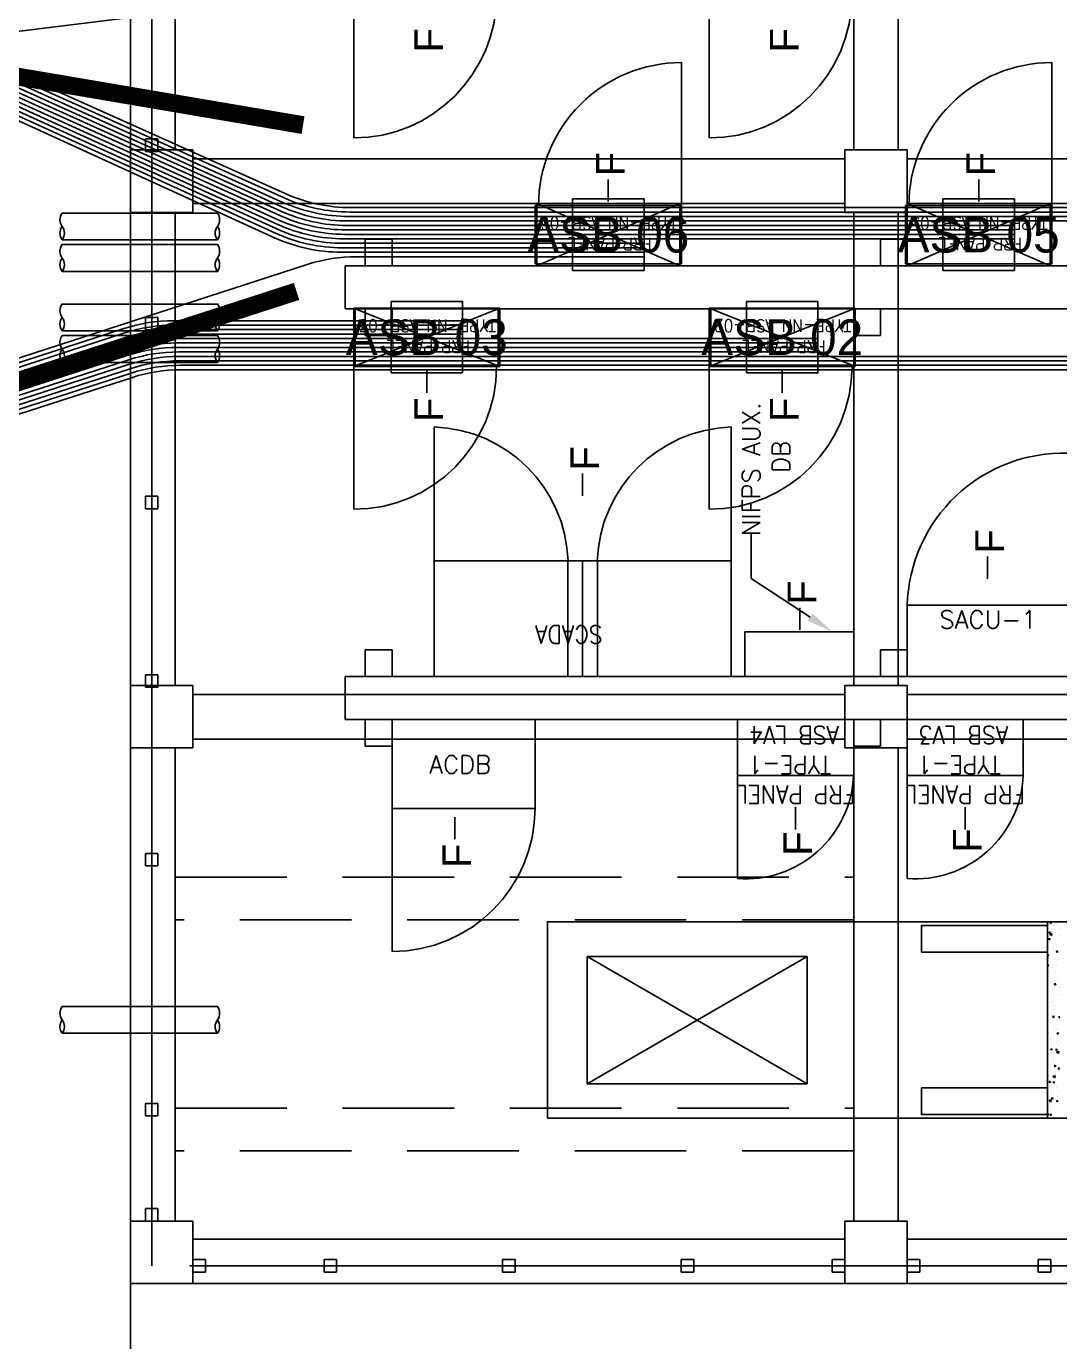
# Model space of a CAD drawing. Header units: metres. Extents: x 531856 to 532245, y 2674174 to 2674494.
# Drawn here: x 532038.84 to 532044.63, y 2674361.52 to 2674368.89 of the extents above; entities that cross this region are included whole.
import ezdxf
from ezdxf.enums import TextEntityAlignment as Align

# ---------------------------------------------------------------- set-up
doc = ezdxf.new("R2010")
doc.units = ezdxf.units.M
for name, pattern in [('DASHED', [0.75, 0.5, -0.25]), ('DASHED2', [0.375, 0.25, -0.125]), ('HIDDEN', [0.375, 0.25, -0.125]), ('PHANTOM', [63.5, 31.75, -6.35, 6.35, -6.35, 6.35, -6.35])]:
    doc.linetypes.add(name, pattern=pattern)
for name, color, linetype in [('1', 5, 'Continuous'), ('Excavation', 7, 'Continuous'), ('IDT', 7, 'Continuous'), ('LT Cable(AG) INV to LT Panel BL-01', 2, 'Continuous')]:
    doc.layers.add(name, color=color, linetype=linetype)
doc.styles.add('Arial', font='arial.ttf')
doc.styles.add('RomanS', font='romans.shx')
doc.styles.get("Standard").update_dxf_attribs({"font": 'Adani Regular.ttf'})
doc.linetypes.add('FOUNDATION LAYOUT$0$FENCELINE1', pattern='A,6.35,-2.54,[133,ltypeshp.shx,S=2.54,R=0,X=-2.54,Y=0],-2.54,25.4', length=36.83)

# ---------------------------------------------------------------- blocks, each defined once
blk = doc.blocks.new('IDT')
at = {"layer": 'IDT', "color": 8}
for p, q in [((25.902, 18.4101), (29.552, 18.4101)), ((28.7481, 18.3453), (28.7481, 18.2753)), ((28.8181, 18.3453), (28.7481, 18.3453)), ((28.8181, 18.2753), (28.8181, 18.3453)), ((29.4822, 18.3453), (29.4822, 18.2753)), ((29.5522, 18.3453), (29.4822, 18.3453)), ((29.552, 18.0601), (29.552, 18.4101)), ((29.552, 18.4101), (29.902, 18.4101)), ((29.5522, 18.2753), (29.5522, 18.3453)), ((29.902, 18.4101), (29.902, 18.0601)), ((29.902, 18.4101), (33.552, 18.4101)), ((29.902, 18.3453), (29.902, 18.2753)), ((29.972, 18.3453), (29.902, 18.3453)), ((29.972, 18.2753), (29.972, 18.3453)), ((30.7481, 18.3453), (30.7481, 18.2753)), ((30.8181, 18.3453), (30.7481, 18.3453)), ((30.8181, 18.2753), (30.8181, 18.3453)), ((31.7481, 18.3453), (31.7481, 18.2753)), ((31.8181, 18.3453), (31.7481, 18.3453)), ((31.8181, 18.2753), (31.8181, 18.3453)), ((32.7481, 18.3453), (32.7481, 18.2753)), ((32.8181, 18.3453), (32.7481, 18.3453)), ((32.8181, 18.2753), (32.8181, 18.3453)), ((33.482, 18.3453), (33.482, 18.2753)), ((33.552, 18.3453), (33.482, 18.3453)), ((33.552, 18.0601), (33.552, 18.4101)), ((33.552, 18.4101), (33.902, 18.4101)), ((33.552, 18.2753), (33.552, 18.3453)), ((33.902, 18.4101), (33.902, 18.0601)), ((28.7481, 18.2753), (28.8181, 18.2753)), ((29.4822, 18.2753), (29.5522, 18.2753)), ((29.902, 18.2753), (29.972, 18.2753)), ((30.7481, 18.2753), (30.8181, 18.2753)), ((31.7481, 18.2753), (31.8181, 18.2753)), ((32.7481, 18.2753), (32.8181, 18.2753)), ((33.482, 18.2753), (33.552, 18.2753)), ((25.902, 18.1601), (29.552, 18.1601)), ((29.902, 18.1601), (33.552, 18.1601)), ((29.902, 18.0601), (29.552, 18.0601)), ((29.602, 15.4101), (29.602, 18.0601)), ((29.852, 15.4101), (29.852, 18.0601)), ((33.902, 18.0601), (33.552, 18.0601)), ((33.652, 15.4101), (33.652, 18.0601)), ((33.7481, 18.0601), (33.7481, 17.9901)), ((33.8181, 18.0601), (33.7481, 18.0601)), ((33.8181, 17.9901), (33.8181, 18.0601)), ((33.902, 15.4101), (33.902, 18.0601)), ((33.7481, 17.9901), (33.8181, 17.9901)), ((27.267, 17.4829), (28.767, 17.4829)), ((28.767, 17.4829), (28.767, 16.3829)), ((33.7481, 17.4703), (33.7481, 17.4003)), ((33.8181, 17.4703), (33.7481, 17.4703)), ((33.8181, 17.4003), (33.8181, 17.4703)), ((33.7481, 17.4003), (33.8181, 17.4003)), ((30.1117, 16.5771), (30.1117, 17.2916)), ((30.1117, 17.2916), (31.3439, 17.2916)), ((31.3439, 16.5771), (30.1117, 17.2916)), ((30.1117, 16.5771), (31.3439, 17.2916)), ((31.3439, 17.2916), (31.3439, 16.5771)), ((31.3439, 16.5771), (30.1117, 16.5771)), ((29.852, 16.4349), (29.852, 15.7954)), ((28.767, 16.3829), (27.267, 16.3829)), ((33.652, 16.1329), (33.652, 16.1329)), ((33.7481, 16.0703), (33.7481, 16.0003)), ((33.8181, 16.0703), (33.7481, 16.0703)), ((33.8181, 16.0003), (33.8181, 16.0703)), ((33.7481, 16.0003), (33.8181, 16.0003)), ((29.552, 15.0601), (29.552, 15.4101)), ((29.552, 15.4101), (29.902, 15.4101)), ((29.702, 15.3997), (29.702, 15.2497)), ((29.852, 15.3997), (29.702, 15.3997)), ((29.852, 15.2497), (29.852, 15.3997)), ((29.902, 15.4101), (29.902, 15.0601)), ((32.4369, 15.3997), (32.4369, 15.2497)), ((32.5869, 15.3997), (32.4369, 15.3997)), ((32.5869, 15.2497), (32.5869, 15.3997)), ((33.552, 15.0601), (33.552, 15.4101)), ((33.552, 15.4101), (33.902, 15.4101)), ((33.902, 15.4101), (33.902, 15.0601)), ((25.902, 15.3601), (29.552, 15.3601)), ((29.902, 15.3601), (33.552, 15.3601)), ((26.802, 15.2497), (32.6992, 15.2497)), ((29.702, 15.2497), (29.852, 15.2497)), ((32.4369, 15.2497), (32.5869, 15.2497)), ((32.6992, 15.2497), (32.6992, 15.0097)), ((25.902, 15.1101), (29.552, 15.1101)), ((29.902, 15.1101), (33.552, 15.1101)), ((29.902, 15.0601), (29.552, 15.0601)), ((29.602, 12.4101), (29.602, 15.0601)), ((29.852, 12.4101), (29.852, 15.0601)), ((33.902, 15.0601), (33.552, 15.0601)), ((33.652, 12.4101), (33.652, 15.0601)), ((33.7481, 15.0703), (33.7481, 15.0003)), ((33.8181, 15.0703), (33.7481, 15.0703)), ((33.8181, 15.0003), (33.8181, 15.0703)), ((33.902, 12.4101), (33.902, 15.0601)), ((32.6992, 15.0097), (26.802, 15.0097)), ((29.552, 15.0097), (29.552, 14.8597)), ((29.702, 15.0097), (29.552, 15.0097)), ((29.702, 14.8597), (29.702, 15.0097)), ((31.2873, 14.3618), (31.2873, 15.0097)), ((31.3698, 14.3618), (31.3698, 15.0097)), ((31.4523, 14.3618), (31.4523, 15.0097)), ((32.4369, 15.0097), (32.4369, 14.8597)), ((32.5869, 15.0097), (32.4369, 15.0097)), ((32.5869, 14.8597), (32.5869, 15.0097)), ((33.7481, 15.0003), (33.8181, 15.0003)), ((29.552, 14.8597), (29.702, 14.8597)), ((32.4369, 14.8597), (32.5869, 14.8597)), ((33.7481, 14.0703), (33.7481, 14.0003)), ((33.8181, 14.0703), (33.7481, 14.0703)), ((33.7481, 14.0003), (33.8181, 14.0003)), ((33.8181, 14.0003), (33.8181, 14.0703)), ((29.843, 13.2732), (30.661, 13.2732)), ((29.843, 12.9462), (29.843, 13.2732)), ((29.852, 12.9497), (29.852, 13.2697)), ((29.852, 13.2697), (30.652, 13.2697)), ((30.652, 13.2697), (29.852, 12.9497)), ((30.652, 12.9497), (29.852, 13.2697)), ((30.652, 13.2697), (30.652, 12.9497)), ((30.661, 13.2732), (30.661, 12.9462)), ((31.8339, 13.2732), (32.6519, 13.2732)), ((31.8339, 12.9462), (31.8339, 13.2732)), ((31.8429, 12.9497), (31.8429, 13.2697)), ((31.8429, 13.2697), (32.6429, 13.2697)), ((31.8429, 12.9497), (32.6429, 13.2697)), ((31.8429, 13.2697), (32.6429, 12.9497)), ((32.6429, 13.2697), (32.6429, 12.9497)), ((32.6519, 13.2732), (32.6519, 12.9462)), ((29.702, 13.0997), (29.702, 12.9497)), ((29.852, 13.0997), (29.702, 13.0997)), ((29.852, 12.9497), (29.852, 13.0997)), ((32.4369, 13.0997), (32.4369, 12.9497)), ((32.5869, 13.0997), (32.4369, 13.0997)), ((32.5869, 12.9497), (32.5869, 13.0997)), ((33.7481, 13.0685), (33.7481, 12.9985)), ((33.8181, 13.0685), (33.7481, 13.0685)), ((33.8181, 12.9985), (33.8181, 13.0685)), ((33.7481, 12.9985), (33.8181, 12.9985)), ((32.6992, 12.9497), (26.802, 12.9497)), ((29.702, 12.9497), (29.852, 12.9497)), ((30.661, 12.9462), (29.843, 12.9462)), ((30.652, 12.9497), (29.852, 12.9497)), ((32.6519, 12.9462), (31.8339, 12.9462)), ((32.6429, 12.9497), (31.8429, 12.9497)), ((32.4369, 12.9497), (32.5869, 12.9497)), ((32.6993, 12.9497), (32.6993, 12.7097)), ((26.802, 12.7097), (32.6992, 12.7097)), ((28.743, 12.6984), (29.561, 12.6984)), ((28.743, 12.3714), (28.743, 12.6984)), ((28.752, 12.3601), (28.752, 12.7097)), ((28.752, 12.7097), (29.552, 12.7097)), ((29.552, 12.7097), (28.752, 12.3601)), ((29.552, 12.3601), (28.752, 12.7097)), ((29.552, 12.7097), (29.552, 12.3601)), ((29.552, 12.7097), (29.552, 12.5597)), ((29.702, 12.7097), (29.552, 12.7097)), ((29.561, 12.6984), (29.561, 12.3714)), ((29.702, 12.5597), (29.702, 12.7097)), ((30.817, 12.6984), (31.635, 12.6984)), ((30.817, 12.3714), (30.817, 12.6984)), ((30.826, 12.3601), (30.826, 12.7097)), ((30.826, 12.7097), (31.626, 12.7097)), ((30.826, 12.3601), (31.626, 12.7097)), ((30.826, 12.7097), (31.626, 12.3601)), ((31.626, 12.7097), (31.626, 12.3601)), ((31.635, 12.6984), (31.635, 12.3714)), ((32.4369, 12.7097), (32.4369, 12.5597)), ((32.5869, 12.7097), (32.4369, 12.7097)), ((32.5869, 12.5597), (32.5869, 12.7097)), ((29.552, 12.5597), (29.702, 12.5597)), ((32.4369, 12.5597), (32.5869, 12.5597)), ((29.552, 12.0601), (29.552, 12.4101)), ((29.552, 12.4101), (29.902, 12.4101)), ((29.902, 12.4101), (29.902, 12.0601)), ((33.552, 12.0601), (33.552, 12.4101)), ((33.552, 12.4101), (33.902, 12.4101)), ((33.902, 12.4101), (33.902, 12.0601)), ((25.902, 12.3601), (29.552, 12.3601)), ((29.561, 12.3714), (28.743, 12.3714)), ((29.552, 12.3601), (28.752, 12.3601)), ((29.902, 12.3601), (33.552, 12.3601)), ((31.635, 12.3714), (30.817, 12.3714)), ((31.626, 12.3601), (30.826, 12.3601)), ((25.902, 12.1101), (29.552, 12.1101)), ((29.902, 12.1101), (33.552, 12.1101)), ((29.902, 12.0601), (29.552, 12.0601)), ((29.602, 9.4101), (29.602, 12.0601)), ((29.852, 9.4101), (29.852, 12.0601)), ((33.902, 12.0601), (33.552, 12.0601)), ((33.652, 9.4101), (33.652, 12.0601)), ((33.7481, 12.0685), (33.7481, 11.9985)), ((33.8181, 12.0685), (33.7481, 12.0685)), ((33.8181, 11.9985), (33.8181, 12.0685)), ((33.902, 9.4101), (33.902, 12.0601)), ((33.7481, 11.9985), (33.8181, 11.9985))]:
    blk.add_line(p, q, dxfattribs=at)
at = {"layer": 'IDT', "color": 8, "linetype": 'DASHED2', "ltscale": 5}
for p, q in [((32.802, 18.4101), (33.902, 18.4101)), ((33.902, 18.4101), (33.902, 17.3101))]:
    blk.add_line(p, q, dxfattribs=at)
at = {"layer": 'IDT', "color": 8, "linetype": 'PHANTOM', "ltscale": 0.25}
for p, q in [((25.6331, 18.3103), (33.7831, 18.3103)), ((33.7831, 18.3103), (33.7831, 9.1603))]:
    blk.add_line(p, q, dxfattribs=at)
at = {"layer": 'IDT', "color": 8, "linetype": 'HIDDEN', "ltscale": 2.5}
for p, q in [((29.852, 17.6665), (33.652, 17.6665)), ((33.652, 17.4265), (29.852, 17.4265)), ((29.852, 16.3729), (33.652, 16.3729)), ((33.652, 16.1329), (29.852, 16.1329))]:
    blk.add_line(p, q, dxfattribs=at)
at = {"layer": 'IDT', "color": 8, "linetype": 'Continuous'}
for p, q in [((28.7046, 17.467), (28.7046, 17.467)), ((28.7423, 17.4815), (28.7423, 17.4815)), ((28.7461, 17.469), (28.7454, 17.4614)), ((28.7454, 17.4616), (28.7533, 17.463)), ((28.7461, 17.469), (28.7534, 17.4629)), ((28.755, 17.4827), (28.755, 17.4827)), ((28.7641, 17.4682), (28.7599, 17.4619)), ((28.7599, 17.4619), (28.767, 17.4595)), ((28.7642, 17.4682), (28.767, 17.4608)), ((28.7017, 17.3992), (28.7017, 17.3992)), ((28.7028, 17.435), (28.7028, 17.435)), ((28.713, 17.3924), (28.7088, 17.3861)), ((28.7131, 17.3924), (28.7165, 17.3835)), ((28.7388, 17.4334), (28.7388, 17.4334)), ((28.7472, 17.3928), (28.7455, 17.3815)), ((28.7465, 17.4497), (28.7465, 17.4497)), ((28.7472, 17.3928), (28.7575, 17.3829)), ((28.7521, 17.4149), (28.7521, 17.4149)), ((28.7528, 17.4016), (28.7528, 17.4016)), ((28.759, 17.4541), (28.759, 17.4541)), ((28.6989, 17.3314), (28.6989, 17.3314)), ((28.7046, 17.3708), (28.7046, 17.3708)), ((28.7088, 17.3861), (28.7164, 17.3835)), ((28.7133, 17.3548), (28.7133, 17.3548)), ((28.7175, 17.323), (28.7175, 17.323)), ((28.7381, 17.3779), (28.7374, 17.3703)), ((28.7374, 17.3705), (28.7454, 17.3719)), ((28.7381, 17.3779), (28.7454, 17.3718)), ((28.7454, 17.3815), (28.7575, 17.3829)), ((28.7469, 17.3692), (28.7469, 17.3692)), ((28.7492, 17.3471), (28.7492, 17.3471)), ((28.7634, 17.3214), (28.7634, 17.3214)), ((28.7663, 17.3739), (28.7663, 17.3739)), ((28.7087, 17.3112), (28.7087, 17.3112)), ((28.7141, 17.3048), (28.7141, 17.3048)), ((28.7231, 17.2396), (28.7231, 17.2396)), ((28.7238, 17.2749), (28.7238, 17.2749)), ((28.7244, 17.246), (28.7365, 17.2474)), ((28.7262, 17.2573), (28.7245, 17.246)), ((28.7262, 17.2572), (28.7365, 17.2473)), ((28.7294, 17.2794), (28.7374, 17.2808)), ((28.7301, 17.2868), (28.7295, 17.2792)), ((28.7301, 17.2868), (28.7374, 17.2807)), ((28.7464, 17.2793), (28.7464, 17.2793)), ((28.754, 17.2857), (28.7497, 17.2794)), ((28.7497, 17.2794), (28.7574, 17.2768)), ((28.754, 17.2857), (28.7574, 17.2768)), ((28.7564, 17.3032), (28.7564, 17.3032)), ((28.7634, 17.3061), (28.7634, 17.3061)), ((28.7028, 17.2099), (28.6986, 17.2036)), ((28.6986, 17.2036), (28.7063, 17.201)), ((28.7029, 17.2099), (28.7063, 17.201)), ((28.7214, 17.2371), (28.7214, 17.2371)), ((28.7222, 17.1957), (28.7215, 17.1881)), ((28.7215, 17.1883), (28.7294, 17.1898)), ((28.7222, 17.1957), (28.7295, 17.1896)), ((28.7312, 17.1754), (28.7312, 17.1754)), ((28.7344, 17.1947), (28.7344, 17.1947)), ((28.7435, 17.2115), (28.7435, 17.2115)), ((28.7577, 17.1705), (28.7577, 17.1705)), ((28.7606, 17.2383), (28.7606, 17.2383)), ((28.7653, 17.238), (28.7653, 17.238)), ((28.6984, 17.111), (28.6984, 17.111)), ((28.7052, 17.1217), (28.7034, 17.1104)), ((28.7034, 17.1104), (28.7155, 17.1118)), ((28.7051, 17.1217), (28.7155, 17.1118)), ((28.7062, 17.1326), (28.7062, 17.1326)), ((28.7142, 17.1046), (28.7135, 17.097)), ((28.7135, 17.0972), (28.7215, 17.0987)), ((28.7142, 17.1046), (28.7215, 17.0985)), ((28.7341, 17.1631), (28.7341, 17.1631)), ((28.7386, 17.1629), (28.7386, 17.1629)), ((28.7438, 17.1032), (28.7395, 17.0969)), ((28.7395, 17.0969), (28.7472, 17.0943)), ((28.7407, 17.1438), (28.7407, 17.1438)), ((28.7407, 17.1095), (28.7407, 17.1095)), ((28.7439, 17.1032), (28.7473, 17.0943)), ((28.7449, 17.1148), (28.7449, 17.1148)), ((28.7548, 17.1027), (28.7548, 17.1027)), ((28.7054, 17.068), (28.7054, 17.068)), ((28.7074, 17.0458), (28.7074, 17.0458)), ((28.7096, 17.0362), (28.7096, 17.0362)), ((28.7189, 17.0586), (28.7189, 17.0586)), ((28.7378, 17.076), (28.7378, 17.076)), ((28.7468, 17.089), (28.7468, 17.089)), ((28.7497, 17.0443), (28.7497, 17.0443)), ((28.752, 17.0349), (28.752, 17.0349)), ((28.7555, 17.0346), (28.7555, 17.0346)), ((28.7062, 17.0135), (28.7055, 17.006)), ((28.7055, 17.0061), (28.7135, 17.0076)), ((28.7062, 17.0135), (28.7135, 17.0074)), ((28.7155, 16.9817), (28.7155, 16.9817)), ((28.7159, 16.9881), (28.7159, 16.9881)), ((28.7316, 16.9845), (28.7316, 16.9845)), ((28.7349, 17.0082), (28.7349, 17.0082)), ((28.7491, 16.9671), (28.7491, 16.9671)), ((28.7578, 16.9801), (28.7578, 16.9801)), ((28.7595, 17.0149), (28.7595, 17.0149)), ((28.7597, 17.0028), (28.7597, 17.0028)), ((28.766, 16.9547), (28.766, 16.9547)), ((28.6976, 16.915), (28.7055, 16.9165)), ((28.6982, 16.9225), (28.7055, 16.9163)), ((28.725, 16.9157), (28.725, 16.9157)), ((28.7265, 16.9079), (28.7265, 16.9079)), ((28.7292, 16.8726), (28.7292, 16.8726)), ((28.7336, 16.9207), (28.7294, 16.9144)), ((28.7294, 16.9144), (28.737, 16.9118)), ((28.7306, 16.8761), (28.7306, 16.8761)), ((28.7321, 16.9404), (28.7321, 16.9404)), ((28.7337, 16.9207), (28.7371, 16.9118)), ((28.7443, 16.9104), (28.7443, 16.9104)), ((28.7463, 16.8993), (28.7463, 16.8993)), ((28.6999, 16.8619), (28.6999, 16.8619)), ((28.7263, 16.8048), (28.7263, 16.8048)), ((28.734, 16.8505), (28.734, 16.8505)), ((28.737, 16.828), (28.737, 16.828)), ((28.7434, 16.8316), (28.7434, 16.8316)), ((28.7571, 16.8364), (28.7571, 16.8364)), ((28.6998, 16.7879), (28.6998, 16.7879)), ((28.7016, 16.7494), (28.7016, 16.7494)), ((28.7126, 16.7879), (28.7126, 16.7879)), ((28.7235, 16.7382), (28.7192, 16.7318)), ((28.7192, 16.7318), (28.7269, 16.7293)), ((28.7235, 16.7381), (28.7269, 16.7292)), ((28.7235, 16.737), (28.7235, 16.737)), ((28.7405, 16.7638), (28.7405, 16.7638)), ((28.7421, 16.7863), (28.7421, 16.7863)), ((28.7475, 16.7478), (28.7475, 16.7478)), ((28.708, 16.7013), (28.708, 16.7013)), ((28.7094, 16.7219), (28.7094, 16.7219)), ((28.7183, 16.6567), (28.7183, 16.6567)), ((28.7206, 16.6692), (28.7206, 16.6692)), ((28.7253, 16.7138), (28.7253, 16.7138)), ((28.7377, 16.696), (28.7377, 16.696)), ((28.7516, 16.7204), (28.7516, 16.7204)), ((28.7517, 16.716), (28.7517, 16.716)), ((28.758, 16.6679), (28.758, 16.6679)), ((28.7606, 16.6552), (28.7606, 16.6552)), ((28.7177, 16.6014), (28.7177, 16.6014)), ((28.7185, 16.6211), (28.7185, 16.6211)), ((28.7227, 16.5893), (28.7227, 16.5893)), ((28.7264, 16.5926), (28.7264, 16.5926)), ((28.7348, 16.6282), (28.7348, 16.6282)), ((28.738, 16.6397), (28.738, 16.6397)), ((28.7644, 16.6315), (28.7602, 16.6251)), ((28.7602, 16.6251), (28.767, 16.6228)), ((28.764, 16.5851), (28.767, 16.5855)), ((28.7658, 16.5964), (28.7641, 16.5851)), ((28.7645, 16.6314), (28.767, 16.6248)), ((28.7658, 16.5964), (28.767, 16.5952)), ((28.7133, 16.5556), (28.709, 16.5493)), ((28.709, 16.5493), (28.7167, 16.5468)), ((28.7133, 16.5556), (28.7168, 16.5467)), ((28.7149, 16.5336), (28.7149, 16.5336)), ((28.729, 16.5412), (28.729, 16.5412)), ((28.7319, 16.5604), (28.7319, 16.5604)), ((28.7359, 16.5266), (28.7359, 16.5266)), ((28.7508, 16.5657), (28.7508, 16.5657)), ((28.7619, 16.5757), (28.7612, 16.5681)), ((28.7612, 16.5683), (28.767, 16.5693)), ((28.7619, 16.5757), (28.767, 16.5714)), ((28.7026, 16.4629), (28.7026, 16.4629)), ((28.712, 16.4658), (28.712, 16.4658)), ((28.7291, 16.4926), (28.7291, 16.4926)), ((28.7396, 16.461), (28.7396, 16.461)), ((28.743, 16.4496), (28.7551, 16.451)), ((28.7448, 16.4609), (28.7431, 16.4496)), ((28.7438, 16.4292), (28.7438, 16.4292)), ((28.7448, 16.4608), (28.7551, 16.4509)), ((28.7449, 16.4614), (28.7449, 16.4614)), ((28.7543, 16.4489), (28.75, 16.4426)), ((28.75, 16.4426), (28.7577, 16.44)), ((28.7532, 16.4772), (28.7612, 16.4786)), ((28.7539, 16.4846), (28.7533, 16.477)), ((28.7539, 16.4846), (28.7612, 16.4785)), ((28.7543, 16.4489), (28.7577, 16.44)), ((28.7635, 16.4916), (28.7635, 16.4916)), ((28.7, 16.4145), (28.7, 16.4145)), ((28.7004, 16.4228), (28.7004, 16.4228)), ((28.7091, 16.398), (28.7091, 16.398)), ((28.7107, 16.3988), (28.7107, 16.3988)), ((28.7262, 16.4248), (28.7262, 16.4248)), ((28.746, 16.3935), (28.7453, 16.3859)), ((28.7453, 16.3861), (28.7532, 16.3876)), ((28.746, 16.3935), (28.7533, 16.3874)), ((28.7501, 16.3811), (28.7501, 16.3811)), ((28.753, 16.3973), (28.753, 16.3973))]:
    blk.add_line(p, q, dxfattribs=at)
at = {"layer": 'IDT', "color": 7}
for p, q in [((29.4722, 17.4629), (28.767, 17.4629)), ((28.767, 17.4629), (28.767, 17.3133)), ((29.4722, 17.3133), (29.4722, 17.4629)), ((28.767, 17.3133), (29.4722, 17.3133)), ((28.767, 16.4038), (28.767, 16.5533)), ((28.767, 16.5533), (29.4722, 16.5533)), ((29.4722, 16.5533), (29.4722, 16.4038)), ((29.4722, 16.4038), (28.767, 16.4038)), ((32.0863, 15.8484), (32.0863, 15.9209)), ((29.227, 15.7932), (29.227, 15.8658)), ((30.177, 15.7932), (30.177, 15.8657)), ((32.0863, 15.7973), (32.0863, 15.8484)), ((29.227, 15.7421), (29.227, 15.7932)), ((30.177, 15.7421), (30.177, 15.7932)), ((31.6365, 15.7486), (32.4369, 15.7497)), ((31.6365, 15.2497), (31.6365, 15.7486)), ((32.4369, 15.7497), (32.4369, 15.2497)), ((28.902, 15.5637), (29.552, 15.5637)), ((28.902, 15.2497), (28.902, 15.5637)), ((29.552, 15.5637), (29.552, 15.2497)), ((29.852, 15.5637), (30.502, 15.5637)), ((29.852, 15.2497), (29.852, 15.5637)), ((30.502, 15.5637), (30.502, 15.2497)), ((29.552, 15.2497), (28.902, 15.2497)), ((30.502, 15.2497), (29.852, 15.2497)), ((32.4369, 15.2497), (31.6365, 15.2497)), ((29.552, 15.0097), (28.652, 15.0097)), ((29.552, 14.6097), (29.552, 15.0097)), ((29.852, 15.0097), (30.462, 15.0097)), ((29.852, 14.7597), (29.852, 15.0097)), ((30.462, 15.0097), (30.462, 14.7597)), ((30.5375, 15.0097), (32.202, 15.0097)), ((30.5375, 14.3618), (30.5375, 15.0097)), ((32.202, 15.0097), (32.202, 14.3618)), ((30.462, 14.7597), (29.852, 14.7597)), ((30.1529, 14.748), (30.1529, 14.6969)), ((30.1529, 14.6969), (30.1529, 14.6243)), ((28.652, 14.6097), (29.552, 14.6097)), ((29.102, 14.4621), (29.102, 14.4109)), ((29.102, 14.4109), (29.102, 14.3384)), ((32.202, 14.3618), (30.5375, 14.3618)), ((31.3698, 13.9969), (31.3698, 13.9457)), ((31.3698, 13.9457), (31.3698, 13.8732)), ((30.252, 13.3493), (30.252, 13.4218)), ((32.2429, 13.3493), (32.2429, 13.4218)), ((30.252, 13.2982), (30.252, 13.3493)), ((32.2429, 13.2982), (32.2429, 13.3493)), ((29.843, 13.2732), (30.661, 13.2732)), ((29.843, 12.9462), (29.843, 13.2732)), ((30.661, 13.2732), (30.661, 12.9462)), ((31.8339, 13.2732), (32.6519, 13.2732)), ((31.8339, 12.9462), (31.8339, 13.2732)), ((32.6519, 13.2732), (32.6519, 12.9462)), ((30.661, 12.9462), (29.843, 12.9462)), ((32.6519, 12.9462), (31.8339, 12.9462)), ((28.743, 12.6984), (29.561, 12.6984)), ((28.743, 12.3714), (28.743, 12.6984)), ((29.561, 12.6984), (29.561, 12.3714)), ((30.817, 12.6984), (31.635, 12.6984)), ((30.817, 12.3714), (30.817, 12.6984)), ((31.635, 12.6984), (31.635, 12.3714)), ((29.561, 12.3714), (28.743, 12.3714)), ((29.152, 12.3497), (29.152, 12.2985)), ((31.635, 12.3714), (30.817, 12.3714)), ((31.226, 12.3497), (31.226, 12.2985)), ((29.152, 12.2985), (29.152, 12.226)), ((31.226, 12.2985), (31.226, 12.226))]:
    blk.add_line(p, q, dxfattribs=at)
at = {"layer": 'IDT', "color": 124}
for p, q in [((34.2845, 17.0079), (33.4155, 17.0079)), ((33.4155, 17.0079), (34.2845, 17.0079)), ((33.4155, 16.8579), (34.2845, 16.8579)), ((34.2845, 16.8579), (33.4155, 16.8579)), ((34.2845, 13.2505), (33.4155, 13.2505)), ((33.4155, 13.2505), (34.2845, 13.2505)), ((33.4155, 13.1005), (34.2845, 13.1005)), ((34.2845, 13.1005), (33.4155, 13.1005)), ((34.2845, 13.0734), (33.4155, 13.0734)), ((33.4155, 13.0734), (34.2845, 13.0734)), ((33.4155, 12.9234), (34.2845, 12.9234)), ((34.2845, 12.9234), (33.4155, 12.9234)), ((34.2845, 12.7409), (33.4155, 12.7409)), ((33.4155, 12.7409), (34.2845, 12.7409)), ((33.4155, 12.5909), (34.2845, 12.5909)), ((34.2845, 12.5909), (33.4155, 12.5909)), ((34.2845, 12.5638), (33.4155, 12.5638)), ((33.4155, 12.5638), (34.2845, 12.5638)), ((33.4155, 12.4138), (34.2845, 12.4138)), ((34.2845, 12.4138), (33.4155, 12.4138))]:
    blk.add_line(p, q, dxfattribs=at)
at = {"layer": 'IDT', "color": 8, "linetype": 'DASHED', "ltscale": 5}
for p, q in [((32.4365, 16.5497), (32.4365, 15.7497)), ((29.552, 15.5637), (29.552, 16.1417)), ((30.502, 15.5637), (30.502, 16.1417)), ((32.3927, 15.7497), (31.6365, 15.7497)), ((32.4365, 15.7497), (32.3927, 15.7497)), ((28.652, 14.6097), (29.552, 14.6097)), ((30.5375, 13.6118), (30.5375, 14.3618)), ((32.202, 13.6118), (32.202, 14.3618)), ((30.661, 14.0732), (30.661, 13.2732)), ((32.6519, 14.0732), (32.6519, 13.2732)), ((30.5375, 13.6118), (30.5375, 13.6118)), ((32.202, 13.6118), (32.202, 13.6118)), ((30.6172, 13.2732), (29.861, 13.2732)), ((30.661, 13.2732), (30.6172, 13.2732)), ((32.6081, 13.2732), (31.8519, 13.2732)), ((32.6519, 13.2732), (32.6081, 13.2732)), ((28.743, 11.5714), (28.743, 12.3714)), ((28.743, 12.3714), (28.7869, 12.3714)), ((28.7869, 12.3714), (29.543, 12.3714)), ((30.817, 11.5714), (30.817, 12.3714)), ((30.817, 12.3714), (30.8609, 12.3714)), ((30.8609, 12.3714), (31.617, 12.3714)), ((30.661, 11.9932), (30.661, 11.1932)), ((32.6519, 11.9932), (32.6519, 11.1932))]:
    blk.add_line(p, q, dxfattribs=at)
at = {"layer": 'IDT', "color": 8, "linetype": 'ByBlock', "lineweight": -2, "ltscale": 0.1}
for p, q in [((30.096, 14.6774), (30.426, 14.4611)), ((30.426, 14.4611), (30.426, 14.2072))]:
    blk.add_line(p, q, dxfattribs=at)
at = {"layer": 'IDT', "color": 7, "linetype": 'FOUNDATION LAYOUT$0$FENCELINE1', "ltscale": 0.01}
blk.add_lwpolyline([(33.902, 18.4101), (33.9018, 22.4854), (21.4107, 22.4854)], dxfattribs=at)
at = {"layer": 'IDT', "color": 8}
blk.add_lwpolyline([(31.567, 17.4829), (31.567, 16.3829), (28.767, 16.3829), (28.767, 17.4829)], close=True, dxfattribs=at)
at = {"layer": 'IDT', "color": 124}
for centre, start, end in [((33.4653, 16.9704), 143.02764, 216.97236), ((33.3657, 16.9704), 323.02764, 36.97236), ((34.3344, 16.9704), 143.02764, 216.97236), ((34.2347, 16.9704), 323.02764, 36.97236), ((33.4653, 16.8954), 143.02764, 216.97236), ((34.2347, 16.8954), 323.02764, 36.97236), ((33.4653, 13.213), 143.02764, 216.97236), ((33.3657, 13.213), 323.02764, 36.97236), ((34.3344, 13.213), 143.02764, 216.97236), ((34.2347, 13.213), 323.02764, 36.97236), ((33.4653, 13.138), 143.02764, 216.97236), ((34.2347, 13.138), 323.02764, 36.97236), ((33.4653, 13.0359), 143.02764, 216.97236), ((33.3657, 13.0359), 323.02764, 36.97236), ((34.3344, 13.0359), 143.02764, 216.97236), ((34.2347, 13.0359), 323.02764, 36.97236), ((33.4653, 12.9609), 143.02764, 216.97236), ((34.2347, 12.9609), 323.02764, 36.97236), ((33.4653, 12.7034), 143.02764, 216.97236), ((33.3657, 12.7034), 323.02764, 36.97236), ((34.3344, 12.7034), 143.02764, 216.97236), ((34.2347, 12.7034), 323.02764, 36.97236), ((33.4653, 12.6284), 143.02764, 216.97236), ((34.2347, 12.6284), 323.02764, 36.97236), ((33.4653, 12.5263), 143.02764, 216.97236), ((33.3657, 12.5263), 323.02764, 36.97236), ((34.3344, 12.5263), 143.02764, 216.97236), ((34.2347, 12.5263), 323.02764, 36.97236), ((33.4653, 12.4513), 143.02764, 216.97236), ((34.2347, 12.4513), 323.02764, 36.97236)]:
    blk.add_arc(centre, 0.0624, start, end, dxfattribs=at)
at = {"layer": 'IDT', "color": 8, "linetype": 'DASHED', "ltscale": 5}
for centre, radius, start, end in [((32.4365, 15.7497), 0.8, 90, 180), ((29.5075, 15.5373), 0.606, 85.7856, 177.50336), ((30.4575, 15.5373), 0.606, 85.7856, 177.50336), ((28.6771, 14.6339), 0.8753, 268.36148, 358.41918), ((30.512, 14.3876), 0.7761, 271.87815, 358.10123), ((29.6994, 14.7411), 1.4413, 344.74337, 344.78968), ((32.2275, 14.3876), 0.7761, 181.89877, 268.12185), ((30.661, 13.2732), 0.8, 90, 180), ((32.6519, 13.2732), 0.8, 90, 180), ((28.743, 12.3714), 0.8, 270, 0), ((30.817, 12.3714), 0.8, 270, 0), ((30.661, 11.1932), 0.8, 90, 180), ((32.6519, 11.1932), 0.8, 90, 180)]:
    blk.add_arc(centre, radius, start, end, dxfattribs=at)
at = {"layer": 'IDT', "color": 8, "ltscale": 0.1}
blk.add_solid([(30.0823, 14.6565), (29.9705, 14.7597), (30.1097, 14.6983)], dxfattribs=at)
at = {"layer": 'IDT', "color": 7, "style": 'Arial'}
for p in [(31.9951, 16.0827), (30.0858, 16.0139), (29.1358, 15.9961), (30.0617, 14.6072), (29.0108, 14.3212), (31.2786, 13.856), (30.1608, 13.5836), (32.1517, 13.5836), (29.0608, 12.2089), (31.1348, 12.2089), (30.1608, 11.5145), (32.1517, 11.5145)]:
    blk.add_text('F', height=0.16, rotation=270, dxfattribs=at).set_placement(p)
at = {"layer": 'IDT', "color": 7, "style": 'RomanS', "width": 0.9}
for s, height, p in [('FRP PANEL', 0.1, (28.8934, 15.6209)), ('FRP PANEL', 0.1, (29.8434, 15.6209)), ('TYPE-1', 0.1, (29.0282, 15.4542)), ('TYPE-1', 0.1, (29.9782, 15.4542)), ('ASB LV3', 0.1, (28.9864, 15.2876)), ('ASB LV4', 0.1, (29.9342, 15.2876)), ('SCADA', 0.1, (31.2586, 14.724)), ('FRP PANEL', 0.07, (30.0088, 13.1269)), ('FRP PANEL', 0.07, (31.9997, 13.1269)), ('TYPE-NN ASB-02', 0.07, (29.8647, 13.0102)), ('TYPE-NN ASB-03', 0.07, (31.8556, 13.0102)), ('FRP PANEL', 0.07, (28.9088, 12.5521)), ('FRP PANEL', 0.07, (30.9828, 12.5521)), ('TYPE-NN ASB-05', 0.07, (28.7647, 12.4354)), ('TYPE-NN ASB-06', 0.07, (30.8387, 12.4354))]:
    blk.add_text(s, height=height, dxfattribs=at).set_placement(p)
at = {"layer": 'IDT', "color": 7, "ltscale": 0.1, "style": 'RomanS'}
for s, p in [('ACDB', (32.2286, 15.5521)), ('SACU-1', (29.3715, 14.7409))]:
    blk.add_text(s, height=0.1, rotation=180, dxfattribs=at).set_placement(p)
at = {"layer": 'IDT', "color": 8, "style": 'RomanS'}
for s, p in [('NIFPS AUX.', (30.376, 14.2243)), (' DB', (30.2093, 13.9386))]:
    blk.add_text(s, height=0.1, rotation=270, dxfattribs=at).set_placement(p)
blk = doc.blocks.new('ASB')
at = {"layer": '1', "color": 5}
blk.add_lwpolyline([(-0.2, -0.2), (0.2, -0.2), (0.2, 0.2), (-0.2, 0.2)], close=True, dxfattribs=at)
at = {"layer": '1', "color": 7}
blk.add_attdef('ID', text='', height=0.2, dxfattribs=at).set_placement((0, 0), align=Align.MIDDLE_CENTER)

msp = doc.modelspace()

# ---------------------------------------------------------------- linework, layer by layer
at = {"layer": 'Excavation', "color": 3, "const_width": 0.1}
for points in [[(532040.3875, 2674368.3374), (532038.4023, 2674368.6751), (532031.4773, 2674368.6751), (532031.4773, 2674338.1903)], [(532040.3513, 2674367.4061), (532038.4023, 2674366.7751), (532034.3273, 2674366.7751), (532034.3273, 2674338.1903)]]:
    msp.add_lwpolyline(points, dxfattribs=at)
at = {"layer": 'LT Cable(AG) INV to LT Panel BL-01', "color": 2}
for points in [[(532045.4283, 2674369.0302), (532040.2122, 2674369.0302, 0.030682), (532040.1021, 2674369.0235), (532038.3458, 2674368.8069, -0.030682), (532038.2356, 2674368.8001), (532032.2523, 2674368.8001, 0.414214), (532031.3523, 2674367.9001), (532031.3523, 2674338.2239, 0.021647), (532031.3557, 2674338.146), (532031.3989, 2674337.6476, -0.021647), (532031.4023, 2674337.5698), (532031.4023, 2674322.405, -0.414214), (532030.5023, 2674321.505), (531988.3776, 2674321.5525, -0.414214), (531987.4776, 2674322.4525), (531987.4776, 2674322.7753)], [(532046.3123, 2674367.8756), (532040.6554, 2674367.8756, -0.105798), (532040.2871, 2674367.9544), (532038.4857, 2674368.7624, 0.042157), (532038.3347, 2674368.7751), (532032.2773, 2674368.7751, 0.414214), (532031.3773, 2674367.8751), (532031.3773, 2674338.2249, 0.021647), (532031.3807, 2674338.1471), (532031.4239, 2674337.6487, -0.021647), (532031.4273, 2674337.5709), (532031.4273, 2674322.38, -0.414214), (532030.5273, 2674321.48), (531923.5936, 2674321.48, -0.414214), (531922.6936, 2674322.38), (531922.6936, 2674322.7278)], [(532046.3123, 2674367.8506), (532040.6501, 2674367.8506, -0.105966), (532040.2812, 2674367.9297), (532038.4836, 2674368.7374, 0.042157), (532038.3326, 2674368.7501), (532032.3023, 2674368.7501, 0.414214), (532031.4023, 2674367.8501), (532031.4023, 2674338.226, 0.021647), (532031.4057, 2674338.1482), (532031.4489, 2674337.6498, -0.021647), (532031.4523, 2674337.572), (532031.4523, 2674299.855, -0.414214), (532030.5523, 2674298.955), (532020.7696, 2674298.955, -0.414214), (532019.8696, 2674299.855), (532019.8696, 2674300.2278)], [(532046.3123, 2674367.8256), (532040.6447, 2674367.8256, -0.106135), (532040.2753, 2674367.9049), (532038.4814, 2674368.7124, 0.042157), (532038.3305, 2674368.7251), (532032.3273, 2674368.7251, 0.414214), (532031.4273, 2674367.8251), (532031.4273, 2674338.2271, 0.021647), (532031.4307, 2674338.1493), (532031.4739, 2674337.6509, -0.021647), (532031.4773, 2674337.573), (532031.4773, 2674299.83, -0.414214), (532030.5773, 2674298.93), (531923.5936, 2674298.93, -0.414214), (531922.6936, 2674299.83), (531922.6936, 2674300.2278)], [(532044.3713, 2674367.7756), (532040.6341, 2674367.7756, -0.106475), (532040.2636, 2674367.8554), (532038.4772, 2674368.6624, 0.042157), (532038.3263, 2674368.6751), (532032.3773, 2674368.6751, 0.414214), (532031.4773, 2674367.7751), (532031.4773, 2674338.2293, 0.021647), (532031.4807, 2674338.1514), (532031.5239, 2674337.653, -0.021647), (532031.5273, 2674337.5752), (532031.5273, 2674269.78, -0.414214), (532030.6273, 2674268.88), (531923.5936, 2674268.88, -0.414214), (531922.6936, 2674269.78), (531922.6936, 2674270.2278)], [(532046.3123, 2674367.8006), (532040.6394, 2674367.8006, -0.106305), (532040.2695, 2674367.8802), (532038.4793, 2674368.6874, 0.042157), (532038.3284, 2674368.7001), (532032.3523, 2674368.7001, 0.414214), (532031.4523, 2674367.8001), (532031.4523, 2674338.2282, 0.021647), (532031.4557, 2674338.1504), (532031.4989, 2674337.6519, -0.021647), (532031.5023, 2674337.5741), (532031.5023, 2674269.805, -0.414214), (532030.6023, 2674268.905), (532020.7696, 2674268.905, -0.414214), (532019.8696, 2674269.805), (532019.8696, 2674270.2278)], [(532044.3713, 2674367.7256), (532040.6234, 2674367.7256, -0.106819), (532040.2518, 2674367.8059), (532038.473, 2674368.6124, 0.042157), (532038.322, 2674368.6251), (532032.4273, 2674368.6251, 0.414214), (532031.5273, 2674367.7251), (532031.5273, 2674338.2314, 0.021647), (532031.5307, 2674338.1536), (532031.5739, 2674337.6552, -0.021647), (532031.5773, 2674337.5774), (532031.5773, 2674247.23, -0.414214), (532030.6773, 2674246.33), (531923.5936, 2674246.33, -0.414214), (531922.6936, 2674247.23), (531922.6936, 2674247.7278)], [(532044.3713, 2674367.7506), (532040.6288, 2674367.7506, -0.106647), (532040.2577, 2674367.8307), (532038.4751, 2674368.6374, 0.042157), (532038.3242, 2674368.6501), (532032.4023, 2674368.6501, 0.414214), (532031.5023, 2674367.7501), (532031.5023, 2674338.2303, 0.021647), (532031.5057, 2674338.1525), (532031.5489, 2674337.6541, -0.021647), (532031.5523, 2674337.5763), (532031.5523, 2674247.255, -0.414214), (532030.6523, 2674246.355), (532020.7696, 2674246.355, -0.414214), (532019.8696, 2674247.255), (532019.8696, 2674247.7278)], [(532044.3713, 2674367.7006), (532040.6181, 2674367.7006, -0.106992), (532040.2459, 2674367.7812), (532038.4709, 2674368.5874, 0.042157), (532038.3199, 2674368.6001), (532032.4523, 2674368.6001, 0.414214), (532031.5523, 2674367.7001), (532031.5523, 2674338.2325, 0.021647), (532031.5557, 2674338.1547), (532031.5989, 2674337.6563, -0.021647), (532031.6023, 2674337.5784), (532031.6023, 2674217.205, -0.414214), (532030.7023, 2674216.305), (532020.7696, 2674216.305, -0.414214), (532019.8696, 2674217.205), (532019.8696, 2674217.7278)], [(532042.2973, 2674367.6756), (532040.6127, 2674367.6756, -0.107167), (532040.2399, 2674367.7564), (532038.4688, 2674368.5624, 0.042157), (532038.3178, 2674368.5751), (532032.4773, 2674368.5751, 0.414214), (532031.5773, 2674367.6751), (532031.5773, 2674338.2336, 0.021647), (532031.5807, 2674338.1558), (532031.6239, 2674337.6574, -0.021647), (532031.6273, 2674337.5795), (532031.6273, 2674217.18, -0.414214), (532030.7273, 2674216.28), (531923.5936, 2674216.28, -0.414214), (531922.6936, 2674217.18), (531922.6936, 2674217.7278)], [(532042.2973, 2674367.6256), (532040.602, 2674367.6256, -0.107518), (532040.2281, 2674367.7069), (532038.4646, 2674368.5124, 0.042157), (532038.3136, 2674368.5251), (532032.5273, 2674368.5251, 0.414214), (532031.6273, 2674367.6251), (532031.6273, 2674338.2358, 0.021647), (532031.6307, 2674338.1579), (532031.6739, 2674337.6595, -0.021647), (532031.6773, 2674337.5817), (532031.6773, 2674187.13, -0.414214), (532030.7773, 2674186.23), (531923.5936, 2674186.23, -0.414214), (531922.6936, 2674187.13), (531922.6936, 2674187.7278)], [(532042.2973, 2674367.6506), (532040.6073, 2674367.6506, -0.107342), (532040.234, 2674367.7317), (532038.4667, 2674368.5374, 0.042157), (532038.3157, 2674368.5501), (532032.5023, 2674368.5501, 0.414214), (532031.6023, 2674367.6501), (532031.6023, 2674338.2347, 0.021647), (532031.6057, 2674338.1569), (532031.6489, 2674337.6584, -0.021647), (532031.6523, 2674337.5806), (532031.6523, 2674187.155, -0.414214), (532030.7523, 2674186.255), (532020.7696, 2674186.255, -0.414214), (532019.8696, 2674187.155), (532019.8696, 2674187.7278)], [(532042.2973, 2674367.6006), (532040.6883, 2674367.6006, 0.078431), (532040.4111, 2674367.5569), (532038.5177, 2674366.9439, -0.078431), (532038.2405, 2674366.9001), (532035.1023, 2674366.9001, 0.414214), (532034.2023, 2674366.0001), (532034.2023, 2674338.3363, 0.093355), (532034.264, 2674338.0088), (532034.3656, 2674337.7485, -0.093355), (532034.4273, 2674337.4211), (532034.4273, 2674187.155, 0.414214), (532035.3273, 2674186.255), (532177.553, 2674186.255, 0.414214), (532178.453, 2674187.155), (532178.453, 2674187.7278)]]:
    msp.add_lwpolyline(points, format="xyb", dxfattribs=at)
at = {"layer": 'LT Cable(AG) INV to LT Panel BL-01', "color": 5}
for points in [[(532041.2804, 2674367.2421), (532039.662, 2674367.2421, 0.078431), (532039.3848, 2674367.1983), (532038.5216, 2674366.9189, -0.078431), (532038.2444, 2674366.8751), (532035.1273, 2674366.8751, 0.414214), (532034.2273, 2674365.9751), (532034.2273, 2674338.341, 0.093355), (532034.289, 2674338.0135), (532034.3906, 2674337.7532, -0.093355), (532034.4523, 2674337.4258), (532034.4523, 2674187.18, 0.414214), (532035.3523, 2674186.28), (532080.377, 2674186.28, 0.414214), (532081.277, 2674187.18), (532081.277, 2674187.7278)], [(532041.2804, 2674367.2171), (532039.6659, 2674367.2171, 0.078431), (532039.3888, 2674367.1733), (532038.5256, 2674366.8939, -0.078431), (532038.2484, 2674366.8501), (532035.1523, 2674366.8501, 0.414214), (532034.2523, 2674365.9501), (532034.2523, 2674338.3457, 0.093355), (532034.314, 2674338.0183), (532034.4156, 2674337.758, -0.093355), (532034.4773, 2674337.4305), (532034.4773, 2674217.205, 0.414214), (532035.3773, 2674216.305), (532177.553, 2674216.305, 0.414214), (532178.453, 2674217.205), (532178.453, 2674217.7278)], [(532041.2804, 2674367.1921), (532039.6699, 2674367.1921, 0.078431), (532039.3927, 2674367.1483), (532038.5295, 2674366.8689, -0.078431), (532038.2523, 2674366.8251), (532035.1773, 2674366.8251, 0.414214), (532034.2773, 2674365.9251), (532034.2773, 2674338.3504, 0.093355), (532034.339, 2674338.023), (532034.4406, 2674337.7627, -0.093355), (532034.5023, 2674337.4352), (532034.5023, 2674217.23, 0.414214), (532035.4023, 2674216.33), (532080.377, 2674216.33, 0.414214), (532081.277, 2674217.23), (532081.277, 2674217.7278)], [(532041.2804, 2674367.1671), (532039.6738, 2674367.1671, 0.078431), (532039.3966, 2674367.1233), (532038.5335, 2674366.8439, -0.078431), (532038.2563, 2674366.8001), (532035.2023, 2674366.8001, 0.414214), (532034.3023, 2674365.9001), (532034.3023, 2674338.3551, 0.093355), (532034.364, 2674338.0277), (532034.4656, 2674337.7674, -0.093355), (532034.5273, 2674337.44), (532034.5273, 2674247.255, 0.414214), (532035.4273, 2674246.355), (532177.553, 2674246.355, 0.414214), (532178.453, 2674247.255), (532178.453, 2674247.7278)], [(532043.2713, 2674367.1421), (532039.6778, 2674367.1421, 0.078431), (532039.4006, 2674367.0983), (532038.5374, 2674366.8189, -0.078431), (532038.2602, 2674366.7751), (532035.2273, 2674366.7751, 0.414214), (532034.3273, 2674365.8751), (532034.3273, 2674338.3598, 0.093355), (532034.389, 2674338.0324), (532034.4906, 2674337.7721, -0.093355), (532034.5523, 2674337.4447), (532034.5523, 2674247.28, 0.414214), (532035.4523, 2674246.38), (532080.377, 2674246.38, 0.414214), (532081.277, 2674247.28), (532081.277, 2674247.7278)], [(532043.2713, 2674367.1171), (532039.6817, 2674367.1171, 0.078431), (532039.4045, 2674367.0733), (532038.5414, 2674366.7939, -0.078431), (532038.2642, 2674366.7501), (532035.2523, 2674366.7501, 0.414214), (532034.3523, 2674365.8501), (532034.3523, 2674338.3645, 0.093355), (532034.414, 2674338.0371), (532034.5156, 2674337.7768, -0.093355), (532034.5773, 2674337.4494), (532034.5773, 2674269.805, 0.414214), (532035.4773, 2674268.905), (532177.553, 2674268.905, 0.414214), (532178.453, 2674269.805), (532178.453, 2674270.2278)], [(532043.2713, 2674367.0921), (532039.6857, 2674367.0921, 0.078431), (532039.4085, 2674367.0483), (532038.5453, 2674366.7689, -0.078431), (532038.2681, 2674366.7251), (532035.2773, 2674366.7251, 0.414214), (532034.3773, 2674365.8251), (532034.3773, 2674338.3692, 0.093355), (532034.439, 2674338.0418), (532034.5406, 2674337.7815, -0.093355), (532034.6023, 2674337.4541), (532034.6023, 2674269.83, 0.414214), (532035.5023, 2674268.93), (532080.377, 2674268.93, 0.414214), (532081.277, 2674269.83), (532081.277, 2674270.2278)], [(532043.2713, 2674367.0671), (532039.6896, 2674367.0671, 0.078431), (532039.4124, 2674367.0233), (532038.5493, 2674366.7439, -0.078431), (532038.2721, 2674366.7001), (532035.3023, 2674366.7001, 0.414214), (532034.4023, 2674365.8001), (532034.4023, 2674338.3739, 0.093355), (532034.464, 2674338.0465), (532034.5656, 2674337.7862, -0.093355), (532034.6273, 2674337.4588), (532034.6273, 2674299.855, 0.414214), (532035.5273, 2674298.955), (532177.553, 2674298.955, 0.414214), (532178.453, 2674299.855), (532178.453, 2674300.2278)], [(532045.4283, 2674367.0421), (532039.6936, 2674367.0421, 0.078431), (532039.4164, 2674366.9983), (532038.5532, 2674366.7189, -0.078431), (532038.276, 2674366.6751), (532035.3273, 2674366.6751, 0.414214), (532034.4273, 2674365.7751), (532034.4273, 2674338.3786, 0.093355), (532034.489, 2674338.0512), (532034.5906, 2674337.7909, -0.093355), (532034.6523, 2674337.4635), (532034.6523, 2674299.88, 0.414214), (532035.5523, 2674298.98), (532080.377, 2674298.98, 0.414214), (532081.277, 2674299.88), (532081.277, 2674300.2278)], [(532045.4283, 2674367.0171), (532039.6975, 2674367.0171, 0.078431), (532039.4203, 2674366.9733), (532038.5572, 2674366.6939, -0.078431), (532038.28, 2674366.6501), (532035.3523, 2674366.6501, 0.414214), (532034.4523, 2674365.7501), (532034.4523, 2674338.3833, 0.093355), (532034.514, 2674338.0559), (532034.6156, 2674337.7956, -0.093355), (532034.6773, 2674337.4682), (532034.6773, 2674322.405, 0.414214), (532035.5773, 2674321.505), (532177.553, 2674321.505, 0.414214), (532178.453, 2674322.405), (532178.453, 2674322.7278)], [(532045.4283, 2674366.9921), (532039.7015, 2674366.9921, 0.078431), (532039.4243, 2674366.9483), (532038.5611, 2674366.6689, -0.078431), (532038.2839, 2674366.6251), (532035.3773, 2674366.6251, 0.414214), (532034.4773, 2674365.7251), (532034.4773, 2674338.3881, 0.093355), (532034.539, 2674338.0606), (532034.6406, 2674337.8003, -0.093355), (532034.7023, 2674337.4729), (532034.7023, 2674322.43, 0.414214), (532035.6023, 2674321.53), (532112.769, 2674321.5775, 0.414214), (532113.669, 2674322.4775), (532113.669, 2674322.7753)], [(532045.4283, 2674366.9671), (532039.7015, 2674366.9671, 0.078431), (532039.432, 2674366.9245), (532038.5688, 2674366.6451, -0.078431), (532038.2839, 2674366.6001), (532035.3773, 2674366.6001, 0.414214), (532034.5023, 2674365.7251), (532034.5023, 2674338.3881, 0.093355), (532034.5622, 2674338.0697), (532034.6639, 2674337.8094, -0.093355), (532034.7273, 2674337.4729), (532034.7273, 2674322.43, 0.414214), (532035.6023, 2674321.555), (532047.985, 2674321.6025, 0.414214), (532048.86, 2674322.4775), (532048.86, 2674322.7753)]]:
    msp.add_lwpolyline(points, format="xyb", dxfattribs=at)

# ---------------------------------------------------------------- block references
at = {"layer": '1'}
for p, values in [((532042.0973, 2674367.7239), {'ID': 'ASB 06'}), ((532044.1713, 2674367.724), {'ID': 'ASB 05'}), ((532041.0804, 2674367.1492), {'ID': 'ASB 03'}), ((532043.0713, 2674367.1492), {'ID': 'ASB 02'})]:
    msp.add_blockref('ASB', p, dxfattribs=at).add_auto_attribs(values)
at = {"layer": 'IDT', "color": 8, "rotation": 180}
msp.add_blockref('IDT', (532073.3233, 2674380.2589), dxfattribs=at)

doc.saveas('drawing.dxf')
